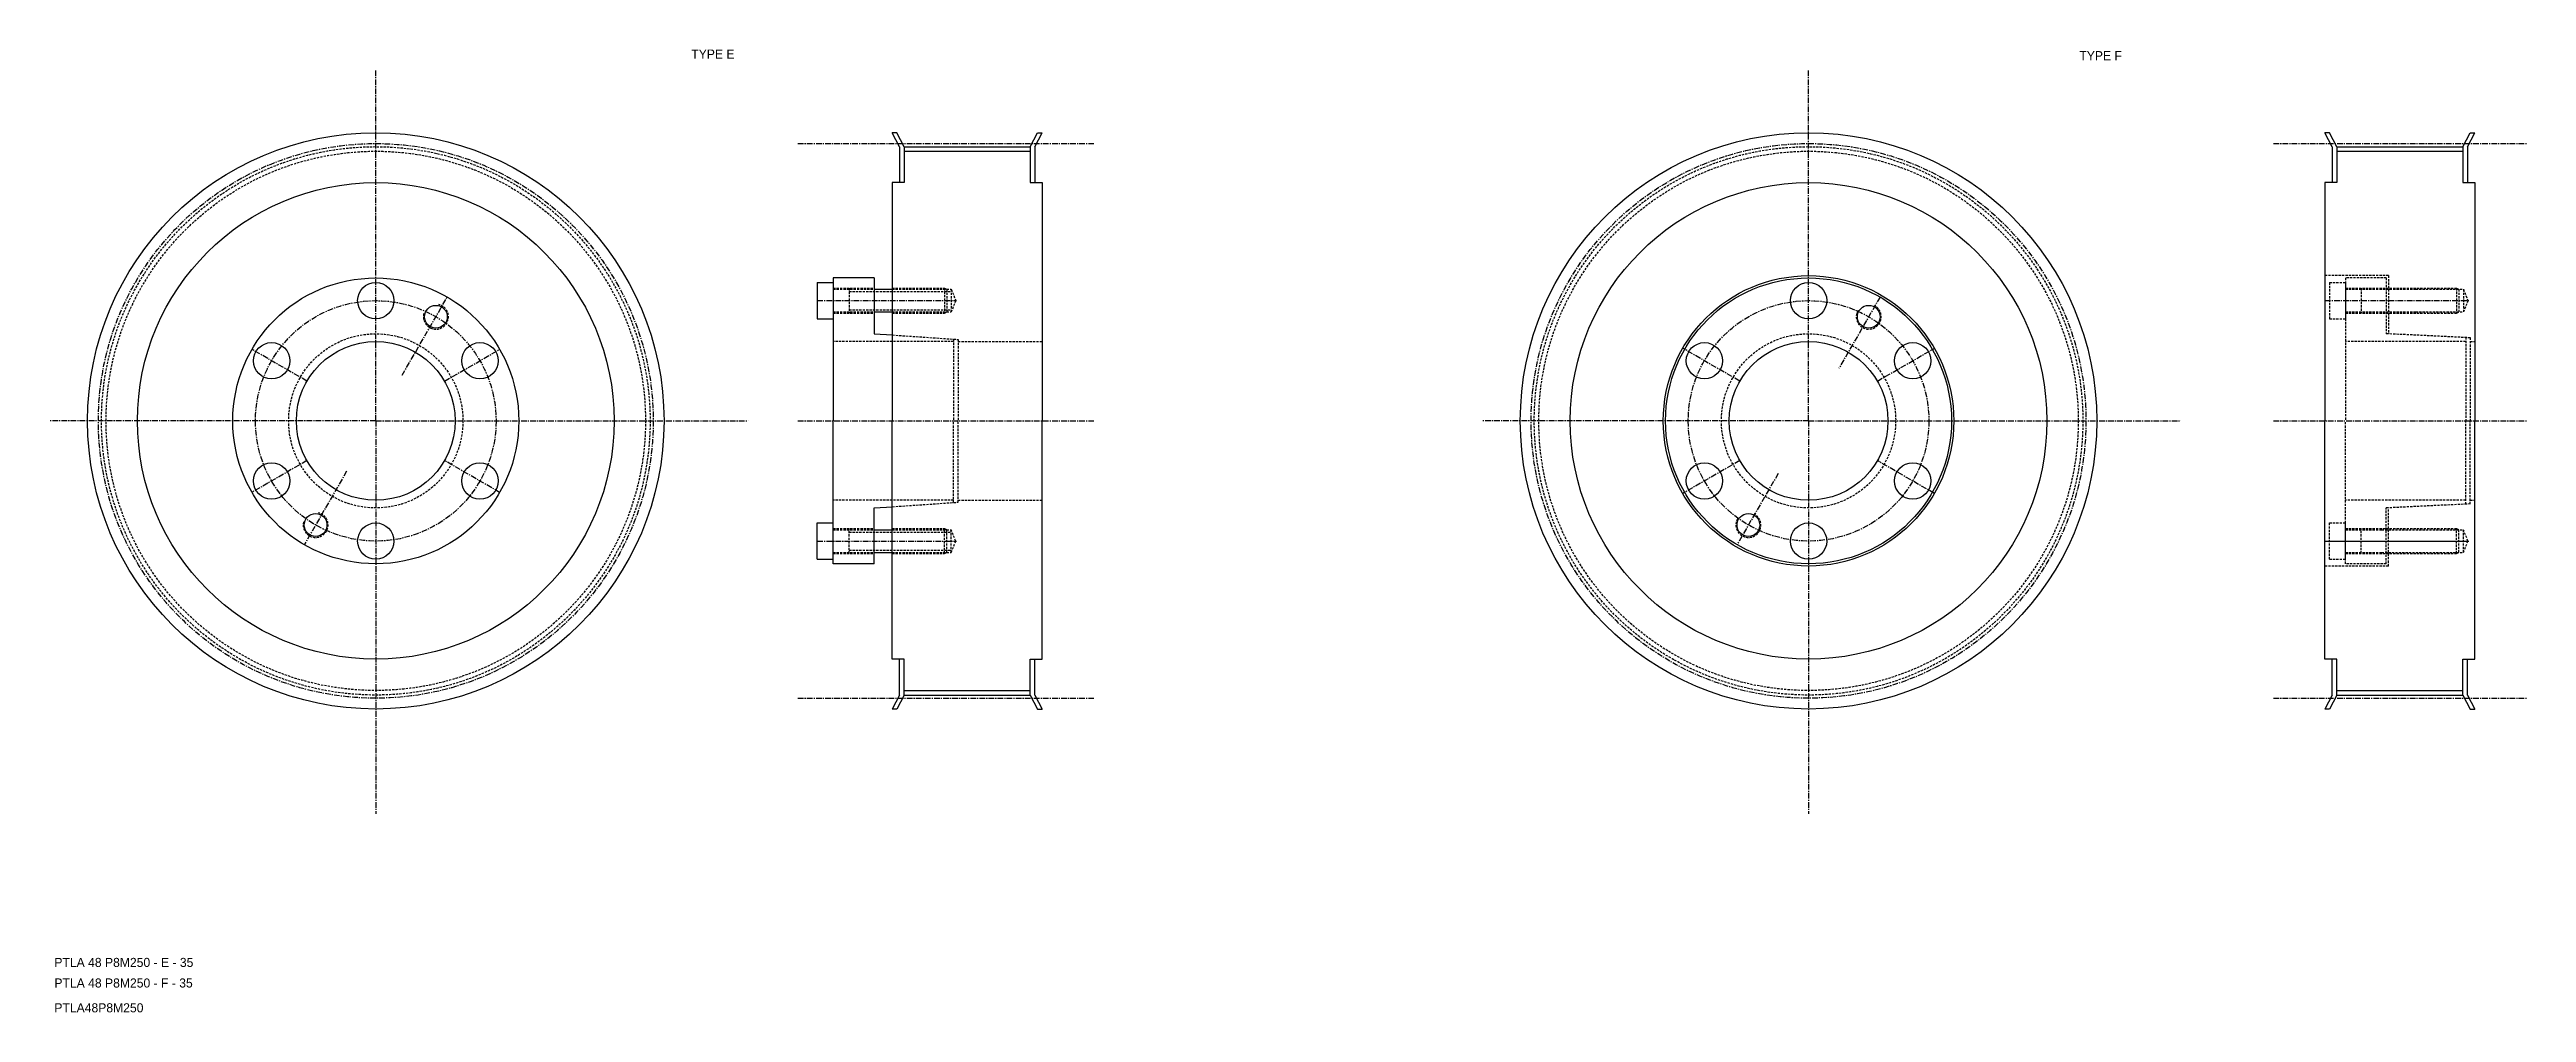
# Model space of a CAD drawing. Extents: x -265 to 280, y 857 to 1069.
import ezdxf

# ---------------------------------------------------------------- set-up
doc = ezdxf.new("R2010")
doc.units = 0
doc.linetypes.add('CENTER', pattern=[2, 1.25, -0.25, 0.25, -0.25])
doc.linetypes.add('DASHED', pattern=[0.75, 0.5, -0.25])
doc.layers.get('0').update_dxf_attribs({"linetype": 'CONTINUOUS'})
doc.layers.add('CENTER', color=1, linetype='CENTER')

msp = doc.modelspace()

# ---------------------------------------------------------------- linework, layer by layer
at = {"color": 7, "linetype": 'CONTINUOUS'}
for p, q in [((-78.81, 1050.83), (-79.81, 1050.83)), ((-78.21, 1047.75), (-79.81, 1050.83)), ((-77.21, 1047.75), (-78.81, 1050.83)), ((-78.21, 1047.75), (-78.21, 1039.83)), ((-77.21, 1047.75), (-49.41, 1047.75)), ((-77.21, 1047.75), (-77.21, 1039.83)), ((-49.41, 1047.75), (-47.81, 1050.83)), ((-49.41, 1047.75), (-49.41, 1039.83)), ((-48.41, 1047.75), (-46.81, 1050.83)), ((-48.41, 1047.75), (-48.41, 1039.83)), ((-47.81, 1050.83), (-46.81, 1050.83)), ((237.43, 1047.75), (235.83, 1050.83)), ((236.83, 1050.83), (235.83, 1050.83)), ((238.43, 1047.75), (236.83, 1050.83)), ((237.43, 1047.75), (237.43, 1039.83)), ((238.43, 1047.75), (266.23, 1047.75)), ((238.43, 1047.75), (238.43, 1039.83)), ((266.23, 1047.75), (267.83, 1050.83)), ((266.23, 1047.75), (266.23, 1039.83)), ((267.23, 1047.75), (268.83, 1050.83)), ((267.23, 1047.75), (267.23, 1039.83)), ((267.83, 1050.83), (268.83, 1050.83)), ((-77.21, 1046.75), (-49.41, 1046.75)), ((238.43, 1046.75), (266.23, 1046.75)), ((-77.21, 1039.83), (-79.81, 1039.83)), ((-79.81, 1039.83), (-79.81, 987.33)), ((-49.41, 1039.83), (-46.81, 1039.83)), ((-46.81, 1039.83), (-46.81, 987.33)), ((-46.81, 1039.83), (-46.81, 987.33)), ((235.83, 1039.83), (235.83, 987.33)), ((238.43, 1039.83), (235.83, 1039.83)), ((266.23, 1039.83), (268.83, 1039.83)), ((268.83, 1039.83), (268.83, 987.33)), ((268.83, 1038.49), (268.83, 987.33)), ((-96.31, 1017.83), (-92.81, 1017.83)), ((-96.31, 1017.83), (-96.31, 1009.83)), ((-83.81, 1018.83), (-92.81, 1018.83)), ((-92.81, 1018.83), (-92.81, 987.33)), ((-92.81, 1018.83), (-92.81, 1010.83)), ((-83.81, 1018.83), (-83.81, 1006.53)), ((-83.81, 1016.33), (-79.81, 1016.33)), ((-96.31, 1009.83), (-92.81, 1009.83)), ((-83.81, 1011.33), (-79.81, 1011.33)), ((-83.81, 1006.53), (-79.77, 1006.26)), ((-92.81, 955.83), (-92.81, 987.33)), ((-79.81, 934.83), (-79.81, 987.33)), ((-46.81, 934.83), (-46.81, 987.33)), ((-46.81, 934.83), (-46.81, 987.33)), ((235.83, 934.83), (235.83, 987.33)), ((268.83, 934.83), (268.83, 987.33)), ((268.83, 936.17), (268.83, 987.33)), ((-83.81, 968.13), (-79.77, 968.41)), ((-83.81, 955.83), (-83.81, 968.13)), ((-96.31, 964.83), (-92.81, 964.83)), ((-96.31, 956.83), (-96.31, 964.83)), ((-92.81, 955.83), (-92.81, 963.83)), ((-83.81, 963.33), (-79.81, 963.33)), ((-96.31, 956.83), (-92.81, 956.83)), ((-83.81, 955.83), (-92.81, 955.83)), ((-83.81, 958.33), (-79.81, 958.33)), ((-77.21, 934.83), (-79.81, 934.83)), ((-78.21, 926.91), (-78.21, 934.83)), ((-77.21, 926.91), (-77.21, 934.83)), ((-49.41, 926.91), (-49.41, 934.83)), ((-49.41, 934.83), (-46.81, 934.83)), ((-48.41, 926.91), (-48.41, 934.83)), ((238.43, 934.84), (235.83, 934.84)), ((237.43, 926.91), (237.43, 934.83)), ((238.43, 926.91), (238.43, 934.83)), ((266.23, 934.84), (268.83, 934.84)), ((266.23, 926.91), (266.23, 934.83)), ((267.23, 926.91), (267.23, 934.83)), ((-77.21, 927.91), (-49.41, 927.91)), ((238.43, 927.91), (266.23, 927.91)), ((-78.21, 926.91), (-79.81, 923.83)), ((-78.81, 923.83), (-79.81, 923.83)), ((-77.21, 926.91), (-78.81, 923.83)), ((-77.21, 926.91), (-49.41, 926.91)), ((-49.41, 926.91), (-47.81, 923.83)), ((-48.41, 926.91), (-46.81, 923.83)), ((-47.81, 923.83), (-46.81, 923.83)), ((237.43, 926.91), (235.83, 923.83)), ((236.83, 923.83), (235.83, 923.83)), ((238.43, 926.91), (236.83, 923.83)), ((238.43, 926.91), (266.23, 926.91)), ((266.23, 926.91), (267.83, 923.83)), ((267.23, 926.91), (268.83, 923.83)), ((267.83, 923.83), (268.83, 923.83))]:
    msp.add_line(p, q, dxfattribs=at)
at = {"color": 3, "linetype": 'DASHED'}
for p, q in [((-92.81, 1016.58), (-83.81, 1016.58)), ((-92.81, 1016.33), (-83.81, 1016.33)), ((-89.31, 1016.58), (-89.31, 1011.08)), ((-89.31, 1015.83), (-66.81, 1015.83)), ((-79.81, 1016.58), (-68.31, 1016.58)), ((-79.81, 1016.33), (-66.81, 1016.33)), ((-68.31, 1016.58), (-67.81, 1016.33)), ((-68.31, 1016.58), (-68.31, 1011.08)), ((-67.81, 1016.33), (-67.81, 1011.33)), ((-66.81, 1016.33), (-66.81, 1011.33)), ((-66.81, 1016.33), (-65.81, 1013.83)), ((249.83, 1019.33), (235.83, 1019.33)), ((236.83, 1017.83), (236.83, 1009.83)), ((236.83, 1017.83), (240.33, 1017.83)), ((240.33, 1018.83), (240.33, 987.33)), ((249.33, 1018.83), (240.33, 1018.83)), ((240.33, 1017.83), (240.33, 1009.83)), ((240.33, 1016.58), (249.33, 1016.58)), ((240.33, 1016.33), (249.33, 1016.33)), ((243.83, 1016.58), (243.83, 1011.08)), ((249.33, 1018.83), (249.33, 1006.53)), ((249.33, 1016.58), (264.83, 1016.58)), ((249.33, 1016.33), (255.83, 1016.33)), ((249.83, 1019.33), (249.83, 1006.53)), ((255.83, 1016.33), (266.33, 1016.33)), ((264.83, 1016.58), (264.83, 1011.08)), ((264.83, 1016.58), (265.33, 1016.33)), ((265.33, 1016.33), (265.33, 1011.33)), ((266.33, 1016.33), (266.33, 1011.33)), ((266.33, 1016.33), (267.33, 1013.83)), ((-92.81, 1011.33), (-83.81, 1011.33)), ((-92.81, 1011.08), (-83.81, 1011.08)), ((-89.31, 1011.83), (-66.81, 1011.83)), ((-79.81, 1011.33), (-66.81, 1011.33)), ((-79.81, 1011.08), (-68.31, 1011.08)), ((-68.31, 1011.08), (-67.81, 1011.33)), ((-65.81, 1013.83), (-66.81, 1011.33)), ((236.83, 1009.83), (240.33, 1009.83)), ((240.33, 1011.33), (249.33, 1011.33)), ((240.33, 1011.08), (249.33, 1011.08)), ((249.33, 1011.33), (255.83, 1011.33)), ((249.33, 1011.08), (264.83, 1011.08)), ((255.83, 1011.33), (266.33, 1011.33)), ((264.83, 1011.08), (265.33, 1011.33)), ((267.33, 1013.83), (266.33, 1011.33)), ((-66.31, 1004.83), (-92.81, 1004.83)), ((-79.77, 1006.26), (-65.31, 1005.27)), ((-66.31, 1005.33), (-66.31, 987.33)), ((-65.31, 1005.27), (-65.31, 987.33)), ((-65.31, 1004.83), (-46.81, 1004.83)), ((266.83, 1004.83), (240.33, 1004.83)), ((255.83, 1006.22), (249.33, 1006.53)), ((267.83, 1005.64), (255.83, 1006.22)), ((266.83, 1005.73), (266.83, 987.33)), ((267.83, 1005.68), (267.83, 987.33)), ((267.83, 1004.83), (268.83, 1004.83)), ((-66.31, 969.33), (-66.31, 987.33)), ((-65.31, 969.4), (-65.31, 987.33)), ((240.33, 955.83), (240.33, 987.33)), ((266.83, 968.94), (266.83, 987.33)), ((267.83, 968.98), (267.83, 987.33)), ((-66.31, 969.83), (-92.81, 969.83)), ((-79.77, 968.41), (-65.31, 969.4)), ((-65.31, 969.83), (-46.81, 969.83)), ((266.83, 969.83), (240.33, 969.83)), ((255.83, 968.45), (249.33, 968.13)), ((249.33, 955.83), (249.33, 968.13)), ((249.83, 955.33), (249.83, 968.13)), ((267.83, 969.03), (255.83, 968.45)), ((267.83, 969.83), (268.83, 969.83)), ((-92.81, 963.58), (-83.81, 963.58)), ((-92.81, 963.33), (-83.81, 963.33)), ((-89.31, 958.08), (-89.31, 963.58)), ((-89.31, 962.83), (-66.81, 962.83)), ((-79.81, 963.58), (-68.31, 963.58)), ((-79.81, 963.33), (-66.81, 963.33)), ((-68.31, 963.58), (-67.81, 963.33)), ((-68.31, 958.08), (-68.31, 963.58)), ((-67.81, 958.33), (-67.81, 963.33)), ((-66.81, 958.33), (-66.81, 963.33)), ((-65.81, 960.83), (-66.81, 963.33)), ((-66.81, 958.33), (-65.81, 960.83)), ((236.83, 964.83), (240.33, 964.83)), ((236.83, 956.83), (236.83, 964.83)), ((240.33, 956.83), (240.33, 964.83)), ((240.33, 963.58), (249.33, 963.58)), ((240.33, 963.33), (248.33, 963.33)), ((243.83, 958.08), (243.83, 963.58)), ((248.33, 963.33), (255.83, 963.33)), ((249.33, 963.58), (264.83, 963.58)), ((255.83, 963.33), (266.33, 963.33)), ((264.83, 963.58), (265.33, 963.33)), ((264.83, 958.08), (264.83, 963.58)), ((265.33, 958.33), (265.33, 963.33)), ((266.33, 958.33), (266.33, 963.33)), ((267.33, 960.83), (266.33, 963.33)), ((266.33, 958.33), (267.33, 960.83)), ((-92.81, 958.33), (-83.81, 958.33)), ((-92.81, 958.08), (-83.81, 958.08)), ((-89.31, 958.83), (-66.81, 958.83)), ((-79.81, 958.33), (-66.81, 958.33)), ((-79.81, 958.08), (-68.31, 958.08)), ((-68.31, 958.08), (-67.81, 958.33)), ((249.83, 955.33), (235.83, 955.33)), ((236.83, 956.83), (240.33, 956.83)), ((240.33, 958.33), (248.33, 958.33)), ((240.33, 958.08), (249.33, 958.08)), ((249.33, 955.83), (240.33, 955.83)), ((248.33, 958.33), (255.83, 958.33)), ((249.33, 958.08), (264.83, 958.08)), ((255.83, 958.33), (266.33, 958.33)), ((264.83, 958.08), (265.33, 958.33))]:
    msp.add_line(p, q, dxfattribs=at)
at = {"color": 1, "linetype": 'CENTER'}
for p, q in [((137.81, 1014.61), (128.76, 998.93)), ((-208.74, 996.08), (-220.86, 1003.08)), ((106.91, 996.08), (94.35, 1003.33)), ((-166.3, 971.58), (-178.43, 978.58)), ((149.78, 971.33), (137.22, 978.58)), ((115.37, 975.73), (106.31, 960.05))]:
    msp.add_line(p, q, dxfattribs=at)
at = {"color": 7, "linetype": 'CONTINUOUS'}
for centre, radius in [((-193.58, 987.33), 63.5), ((122.06, 987.33), 63.5), ((-193.58, 987.33), 52.5), ((122.06, 987.33), 52.5), ((-193.58, 987.33), 31.5), ((-193.58, 1013.83), 4), ((122.06, 987.33), 32), ((122.06, 987.33), 31.5), ((122.06, 1013.83), 4), ((-180.33, 1010.28), 2.5), ((135.31, 1010.28), 2.5), ((-216.53, 1000.58), 4), ((-193.58, 987.33), 17.5), ((-170.63, 1000.58), 4), ((99.12, 1000.58), 4), ((122.06, 987.33), 17.5), ((145.01, 1000.58), 4), ((-216.53, 974.08), 4), ((-170.63, 974.08), 4), ((99.12, 974.08), 4), ((145.01, 974.08), 4), ((-206.83, 964.38), 2.5), ((108.81, 964.38), 2.5), ((-193.58, 960.83), 4), ((122.06, 960.83), 4)]:
    msp.add_circle(centre, radius, dxfattribs=at)
at = {"color": 3, "linetype": 'DASHED'}
for centre, radius in [((-193.58, 987.33), 60.43), ((122.06, 987.33), 60.43), ((-193.58, 987.33), 59.42), ((122.06, 987.33), 59.42), ((-193.58, 987.33), 19.2), ((122.06, 987.33), 19.2)]:
    msp.add_circle(centre, radius, dxfattribs=at)
at = {"color": 1, "linetype": 'CENTER'}
for centre in [(-193.58, 987.33), (122.06, 987.33)]:
    msp.add_circle(centre, 26.5, dxfattribs=at)
at = {"color": 3, "linetype": 'DASHED'}
for centre, start, end in [((-180.33, 1010.28), 165, 77), ((135.31, 1010.28), 150, 62), ((-206.83, 964.38), 165, 77), ((108.81, 964.38), 150, 62)]:
    msp.add_arc(centre, 2.75, start, end, dxfattribs=at)
at = {"layer": 'CENTER', "color": 1, "linetype": 'CENTER'}
for p, q in [((-193.58, 987.33), (-193.58, 1064.51)), ((122.06, 987.33), (122.06, 1064.51)), ((-100.6, 1048.45), (-35.43, 1048.45)), ((224.49, 1048.45), (280.22, 1048.45)), ((-187.78, 997.38), (-177.85, 1014.58)), ((-96.31, 1013.83), (-65.63, 1013.83)), ((235.83, 1013.83), (267.51, 1013.83)), ((-178.43, 996.08), (-166.3, 1003.08)), ((137.22, 996.08), (149.78, 1003.33)), ((-193.58, 987.33), (-265.45, 987.33)), ((-193.58, 987.33), (-111.55, 987.33)), ((-193.58, 987.33), (-193.58, 900.75)), ((-100.6, 987.33), (-35.43, 987.33)), ((122.06, 987.33), (50.19, 987.33)), ((122.06, 987.33), (204.09, 987.33)), ((122.06, 987.33), (122.06, 900.75)), ((224.49, 987.33), (280.22, 987.33)), ((-208.74, 978.58), (-220.86, 971.58)), ((106.91, 978.58), (94.35, 971.33)), ((-200, 976.21), (-209.35, 960.02)), ((-96.31, 960.83), (-65.63, 960.83)), ((235.83, 960.83), (267.51, 960.83)), ((236.83, 960.83), (267.51, 960.83)), ((-100.6, 926.22), (-35.43, 926.22)), ((224.49, 926.22), (280.22, 926.22))]:
    msp.add_line(p, q, dxfattribs=at)
for centre in [(-193.58, 987.33), (122.06, 987.33)]:
    msp.add_circle(centre, 61.12, dxfattribs=at)

# ---------------------------------------------------------------- texts
at = {"color": 7, "linetype": 'CONTINUOUS'}
for s, p in [('TYPE E', (-124.07, 1067.17)), ('TYPE F', (181.72, 1066.81)), ('PTLA 48 P8M250 - E - 35', (-264.39, 866.98)), ('PTLA 48 P8M250 - F - 35', (-264.38, 862.45)), ('PTLA48P8M250', (-264.39, 856.98))]:
    msp.add_text(s, height=2, dxfattribs=at).set_placement(p)

doc.saveas('drawing.dxf')
